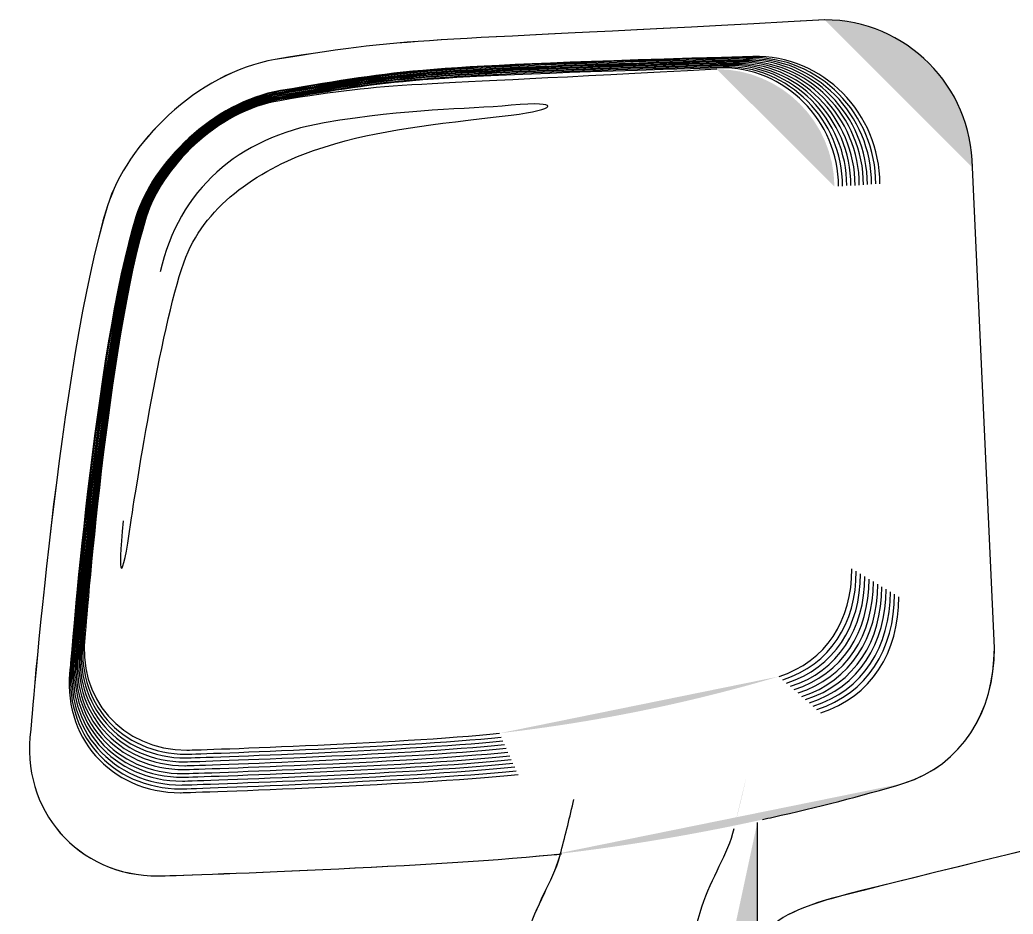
# Model space of a CAD drawing. Header units: millimetres. Extents: x 1111 to 1333, y -447 to -319.
# Drawn here: x 1279.0298 to 1279.2492, y -439.7742 to -439.5766 of the extents above; entities that cross this region are included whole.
import ezdxf

# ---------------------------------------------------------------- set-up
doc = ezdxf.new("R2010")
doc.units = ezdxf.units.MM

# ---------------------------------------------------------------- blocks, each defined once
blk = doc.blocks.new('scanne')
at = {"transparency": 33554559}
h = blk.add_hatch(color=256, dxfattribs=at)
h.paths.add_polyline_path([(-0.2294573833826234, 2.915503331917761), (-0.2343385818205661, 3.021657993269172)], flags=0)
h.paths.add_polyline_path([(-0.2343385818205661, 3.021657993269172, 0.4127623347610602), (-0.2669559358666902, 3.054275347316206)], flags=0)
h.paths.add_polyline_path([(-0.3272638268451828, 2.869793417575692, 0.0433498798719534), (-0.2494839825801591, 2.885577479813491)], flags=0)
h = blk.add_hatch(color=256, dxfattribs=at)
h.paths.add_polyline_path([(-0.2609160230338148, 2.932957037733331), (-0.2647936105774988, 3.017442827515424)], flags=0)
h.paths.add_polyline_path([(-0.2647936105774988, 3.017442827515652, 0.4108879036910854), (-0.2907962564606805, 3.043399854721428)], flags=0)
h.paths.add_polyline_path([(-0.3387414859751061, 2.896644570850639, 0.043911385590661), (-0.2770194160104893, 2.909189707022733)], flags=0)
h = blk.add_hatch(color=256, dxfattribs=at)
h.paths.add_polyline_path([(-0.2870190300066042, 2.875509437802065, 0.0143324579364999), (-0.2842362907101687, 2.887050963080127)], flags=0)
h.paths.add_polyline_path([(-0.2879770222227762, 2.848183850286432, 0.0385059054687926), (-0.2937705942006232, 2.842755227724865)], flags=0)
h.paths.add_polyline_path([(-0.2879770222227762, 2.848183850286204), (-0.2854223763117716, 2.84850318102508), (-0.281818500829786, 2.851103445613488), (-0.281818500829786, 2.876923616788872)], flags=0)
at = {"lineweight": -3}
for points in [[(-0.2294436977792884, 2.915507893785389), (-0.2343248962172311, 3.021662555136799)], [(-0.2818139389621592, 2.851094321878008), (-0.2818139389621592, 2.876914493053391)]]:
    blk.add_lwpolyline(points, dxfattribs=at)
for centre, radius, start, end in [((-0.2670526936988153, 3.021552111701794), 0.0327279838329149, 0.193349970623362, 89.80665002884572), ((-0.3634445054146909, 3.266025596196641), 0.3971491135091298, 282.3727691213011, 286.6772927107375), ((-0.7632368657184543, 2.984406627137786), 0.4526444493725306, 345.4286503299059, 346.9272403984083), ((-0.2951941395047015, 2.950566142306115), 0.0743981635308968, 281.2549514168608, 283.0879650045081)]:
    blk.add_arc(centre, radius, start, end, dxfattribs=at)
for points in [[(-0.2669559358666902, 3.054275347315751), (-0.3558667373165463, 3.049257292846959), (-0.3560035933476229, 3.050853946541565), (-0.3883016166557809, 3.045516561334125)], [(-0.2669422502638099, 3.054279909183378), (-0.3558530517141207, 3.049261854714814), (-0.3559899077451973, 3.050858508409419), (-0.3882879310524458, 3.045521123201752)], [(-0.3882879310524458, 3.045521123201752), (-0.4057142656613451, 3.042555909197517), (-0.4211789971607232, 3.026634990928641), (-0.4253759154437376, 3.013177481217098)], [(-0.3883016166557809, 3.045516561334125), (-0.4057279512646801, 3.042551347329663), (-0.4211926827640582, 3.026630429060787), (-0.4253439823698955, 3.013172919349472)], [(-0.2849707514094462, 3.045402514641637), (-0.3599678563775797, 3.043304055499902), (-0.3600590937319339, 3.042528537991302), (-0.387202206539996, 3.038057907646589)], [(-0.2842636619159293, 3.045685350439043), (-0.3597625723311921, 3.043678128651436), (-0.3598538096855464, 3.042765755111759), (-0.3871793972014075, 3.038249506089641)], [(-0.283561134290494, 3.045931691294526), (-0.3595618501524314, 3.043924469507147), (-0.3596530875067856, 3.042966477290519), (-0.3871611497309004, 3.038495846945578)], [(-0.282803864252628, 3.046173470282838), (-0.3593520042388718, 3.044029392464153), (-0.3594432415927713, 3.043208256278377), (-0.3871337785246851, 3.038646388579536)], [(-0.2583796245933172, 3.017835148137692), (-0.2583796245933172, 3.03288931154384), (-0.2706966673797524, 3.045571303746328), (-0.2857052121091783, 3.045160735653553)], [(-0.2575083078629632, 3.017894452417749), (-0.2575083078629632, 3.033085471854747), (-0.2698253506493984, 3.045858701411361), (-0.2849707514094462, 3.045402514641637)], [(-0.2565731249844703, 3.017949194829951), (-0.2565731249844703, 3.033231451621076), (-0.2689814051252597, 3.046095918531818), (-0.2842636619159293, 3.045685350439043)], [(-0.2556425039736041, 3.018013060977863), (-0.2556425039736041, 3.033386555122888), (-0.268142021468293, 3.046342259387529), (-0.283561134290494, 3.045931691294526)], [(-0.2547483779051163, 3.018072365257921), (-0.2547483779051163, 3.033582715433794), (-0.2672935140765276, 3.046584038375613), (-0.282803864252628, 3.046173470282838)], [(-0.2900663576290299, 3.043641633709739), (-0.361368349761733, 3.041634411922359), (-0.3614595871156325, 3.040904513090481), (-0.3873253769677376, 3.036661976130517)], [(-0.2907962564606805, 3.043399854721883), (-0.3615052057928096, 3.039431029823845), (-0.3616420618229768, 3.040708352779574), (-0.3873253769677376, 3.036420197142433)], [(-0.289354706268341, 3.043906222036412), (-0.3611585038477187, 3.041899000248804), (-0.3612497412011635, 3.041077864063026), (-0.387298005761977, 3.03683532710329)], [(-0.2878720992659964, 3.044389780012352), (-0.3607251264159004, 3.042336939548022), (-0.360861982446977, 3.041607040716144), (-0.3872751964233885, 3.03722764772533)], [(-0.2886019980981018, 3.044193619701218), (-0.3609532198013312, 3.042232016590787), (-0.3610444571547759, 3.04141088040501), (-0.3872751964233885, 3.037031487414196)], [(-0.287137638566719, 3.044672615809759), (-0.3605380898404746, 3.042665394022378), (-0.3606293271948289, 3.041844257836373), (-0.3872250158785846, 3.03746486484556)], [(-0.2857052121091783, 3.045160735653553), (-0.3601548929539149, 3.043107895188995), (-0.3602461303073596, 3.042286759003218), (-0.3872067684076228, 3.037861747335455)], [(-0.2864351109408289, 3.044914394797842), (-0.3603373676617139, 3.042861554333285), (-0.3604286050160681, 3.042040418147507), (-0.3872067684076228, 3.037615406479744)], [(-0.2638812370380492, 3.017502131795708), (-0.2638812370380492, 3.031872015046928), (-0.2757877117321641, 3.044052201802742), (-0.2900663576290299, 3.043641633709739)], [(-0.2629871109686519, 3.017538626737177), (-0.2629871109686519, 3.032045366019473), (-0.2749392043394891, 3.044316790129187), (-0.289354706268341, 3.043906222036412)], [(-0.2620519280906137, 3.017643549694184), (-0.2620519280906137, 3.032195907653431), (-0.2740952588158052, 3.04455856911727), (-0.2886019980981018, 3.044193619701218)], [(-0.2611395545511641, 3.017657235297518), (-0.2611395545511641, 3.032392067964565), (-0.273228503953078, 3.044800348105354), (-0.2878720992659964, 3.044389780012352)], [(-0.2602226191431782, 3.017711977709723), (-0.2602226191431782, 3.032538047730895), (-0.2724028058994463, 3.045037565225584), (-0.287137638566719, 3.044672615809759)], [(-0.2592919981327668, 3.01777128198978), (-0.2592919981327668, 3.032688589365079), (-0.2715178035657573, 3.045324962890616), (-0.2864351109408289, 3.044914394797842)], [(-0.3871337785246851, 3.038646388579536), (-0.4020967045764792, 3.036137361345254), (-0.4154629769338954, 3.022497376925684), (-0.4190668524163357, 3.010773376939823)], [(-0.3871611497309004, 3.038495846945578), (-0.4020328384287949, 3.035986819711069), (-0.4153078734327665, 3.022392453968677), (-0.4189117489147521, 3.010759691336717)], [(-0.3871793972014075, 3.038249506089641), (-0.4019598485454026, 3.035786097532309), (-0.4150980275182974, 3.022282969143816), (-0.4186562843235607, 3.010741443865754)], [(-0.387202206539996, 3.038057907646589), (-0.4018914205300917, 3.035640117766206), (-0.4149383621486323, 3.022228226731385), (-0.4184966189538955, 3.01077793880745)], [(-0.3872067684076228, 3.037861747335455), (-0.4018047450442737, 3.035443957455072), (-0.4147604493089148, 3.022077685097428), (-0.4182730874365462, 3.010718634527393)], [(-0.3872067684076228, 3.037615406479744), (-0.4017135076899195, 3.035243235276311), (-0.414532355923484, 3.022013818949743), (-0.4180449940520248, 3.010700387056658)], [(-0.3872250158785846, 3.03746486484556), (-0.4016405178069818, 3.035092693642127), (-0.4143681286866468, 3.021954514669687), (-0.4178807668142781, 3.0107323201305)], [(-0.3872751964233885, 3.03722764772533), (-0.4015538423202543, 3.034901095198847), (-0.4142358345236517, 3.021854153580306), (-0.4176572352978383, 3.010723196395247)], [(-0.3872751964233885, 3.037031487414196), (-0.4015082236435319, 3.03475055356489), (-0.4140533598149432, 3.021703611946351), (-0.4174291419124075, 3.010709510791912)], [(-0.387298005761977, 3.03683532710329), (-0.4013941769510439, 3.034554393253756), (-0.4138480757685557, 3.021644307666065), (-0.4172238578660199, 3.010695825188804)], [(-0.3873253769677376, 3.036661976130517), (-0.4013303108033597, 3.034381042281212), (-0.4136473535897949, 3.021516575370469), (-0.4170231356872592, 3.010704948924511)], [(-0.3873253769677376, 3.036420197142433), (-0.4012390734494602, 3.034184881970077), (-0.4135104975587183, 3.021457271090412), (-0.4167950423018283, 3.010691263321177)], [(-0.3362187731379436, 3.035398338777895), (-0.3466198314911253, 3.034440346561268), (-0.3584350688313407, 3.034714058623194), (-0.3775036758122496, 3.031520751233983)], [(-0.3362187731379436, 3.033208642282716), (-0.3260914268469151, 3.034440346561268), (-0.3247684852137809, 3.036447568348876), (-0.3362187731379436, 3.035398338777895)], [(-0.3775036758122496, 3.026183366026543), (-0.3649585396403836, 3.030106572247404), (-0.3542837692255034, 3.031064564464031), (-0.3362187731379436, 3.033208642282716)], [(-0.3775036758122496, 3.031520751233983), (-0.3966179014703357, 3.028281825167824), (-0.4095736057349768, 3.016649062535861), (-0.4137249053408141, 2.998629685125706)], [(-0.4075663839478239, 3.003009078116518), (-0.4024570921249051, 3.014504984717405), (-0.3901856680151923, 3.022214541128505), (-0.3775036758122496, 3.026183366026543)], [(-0.4253439823698955, 3.013172919349472), (-0.4359731341080533, 2.979232623670212), (-0.442314130209752, 2.897438335830429), (-0.442314130209752, 2.897438335830429)], [(-0.4253759154437376, 3.013177481217098), (-0.4359594485047183, 2.97923718553784), (-0.442300444606417, 2.897442897698056), (-0.442300444606417, 2.897442897698056)], [(-0.4190668524163357, 3.010773376939823), (-0.4281905878140151, 2.981623042344381), (-0.4335735916986323, 2.911279042428532), (-0.4335735916986323, 2.911279042428532)], [(-0.4189117489147521, 3.010759691336717), (-0.4279442469576225, 2.981837450126249), (-0.4332816321659721, 2.911949636980352), (-0.4332816321659721, 2.911949636980352)], [(-0.4186562843235607, 3.010741443865754), (-0.4275519263358092, 2.982001677363314), (-0.4329805488971488, 2.912615669664546), (-0.4329805488971488, 2.912615669664546)], [(-0.4184966189538955, 3.01077793880745), (-0.4274378796437759, 2.982220647013036), (-0.4326840274973165, 2.913290826083766), (-0.4326840274973165, 2.913290826083766)], [(-0.4182730874365462, 3.010718634527393), (-0.4271231107725271, 2.982389436117728), (-0.4323692586265225, 2.91391580195841), (-0.4323692586265225, 2.91391580195841)], [(-0.4180449940520248, 3.010700387056658), (-0.4267581613564744, 2.98255366335502), (-0.4320955465643693, 2.914581834642376), (-0.4320955465643693, 2.914581834642376)], [(-0.4178807668142781, 3.0107323201305), (-0.426502696765283, 2.982768071136661), (-0.4317944632960007, 2.915252429194424), (-0.4317944632960007, 2.915252429194424)], [(-0.4176572352978383, 3.010723196395247), (-0.4263247839255655, 2.982941422109433), (-0.4314796944247519, 2.915927585613644), (-0.4314796944247519, 2.915927585613644)], [(-0.4174291419124075, 3.010709510791912), (-0.4260054531857805, 2.983110211214125), (-0.4312059823630534, 2.916598180165465), (-0.4312059823630534, 2.916598180165465)], [(-0.4172238578660199, 3.010695825188804), (-0.4257089317859482, 2.983279000319043), (-0.4309094609623117, 2.917268774717058), (-0.4309094609623117, 2.917268774717058)], [(-0.4170231356872592, 3.010704948924511), (-0.4254169722528332, 2.9835162174395), (-0.4306175014301062, 2.91796217860724), (-0.4306175014301062, 2.91796217860724)], [(-0.4167950423018283, 3.010691263321177), (-0.4252801162217566, 2.983730625221368), (-0.4302981706903211, 2.918587154482111), (-0.4302981706903211, 2.918587154482111)], [(-0.4202027574735894, 2.943202992584929), (-0.4186973411326563, 2.953284720199462), (-0.4126300570931108, 2.991513171515407), (-0.4075663839478239, 3.003009078116518)], [(-0.4218906485223215, 2.943567942000754), (-0.4232135901545462, 2.930292906997237), (-0.4221643605835653, 2.929106821395635), (-0.4202027574735894, 2.943202992584929)], [(-0.2770194160104893, 2.909189707022733), (-0.2666639763340299, 2.912474251765615), (-0.2609160230338148, 2.921597987163295), (-0.2609160230338148, 2.932957037733331)], [(-0.276152661147762, 2.908473493793735), (-0.2657972214713027, 2.911758038537072), (-0.2599580308167333, 2.920973011288651), (-0.2599580308167333, 2.932423299212587)], [(-0.275349772432719, 2.907734471226604), (-0.264857476725183, 2.911064634646891), (-0.2590182860706136, 2.920325226075192), (-0.2590182860706136, 2.931866751353254)], [(-0.2744602082314032, 2.907018257997833), (-0.2639679125243219, 2.91034842141812), (-0.2580831031925754, 2.919700250200776), (-0.2580831031925754, 2.931287394155788)], [(-0.2736846907225754, 2.906302044769063), (-0.2630555389844176, 2.90963220818935), (-0.2571251109754939, 2.919029655648955), (-0.2571251109754939, 2.930708036957867)], [(-0.2728133739922214, 2.905535650995716), (-0.2621386035768864, 2.908911433092953), (-0.2561625568916952, 2.918400117906458), (-0.2561625568916952, 2.930169736569268)], [(-0.2719739903352547, 2.904773819089996), (-0.2612536012431974, 2.908195219864182), (-0.2552319358812838, 2.917729523354637), (-0.2552319358812838, 2.929590379371802)], [(-0.2711528541501593, 2.904107786406029), (-0.2602956090265707, 2.907483568503266), (-0.2543195623409247, 2.91710910934762), (-0.2543195623409247, 2.929015584041509)], [(-0.2703271560965277, 2.903391573177486), (-0.2594242922962167, 2.906812973951447), (-0.2533570082562164, 2.916484133472977), (-0.2533570082562164, 2.928481845520991)], [(-0.2694832105719342, 2.902625179403912), (-0.2585347280944461, 2.906092198855049), (-0.2524218253781782, 2.915808977053529), (-0.2524218253781782, 2.927897926455444)], [(-0.2686438269154223, 2.901913528042996), (-0.2576497257616666, 2.905380547493905), (-0.2514912043677668, 2.915188563046513), (-0.2514912043677668, 2.927368749802326)], [(-0.2677953195236569, 2.901151696137276), (-0.2567099810155469, 2.904664334265362), (-0.2505514596216471, 2.914517968494692), (-0.2505514596216471, 2.926789392604632)], [(-0.4302981706903211, 2.918587154482111), (-0.4322141551244841, 2.904445364615866), (-0.4221780461864455, 2.892903839337805), (-0.4078081629352255, 2.892903839337805)], [(-0.4314796944247519, 2.915927585613644), (-0.4334869162123596, 2.901329608977675), (-0.4230858578591779, 2.88946875296051), (-0.4083054065147281, 2.88946875296051)], [(-0.4312059823630534, 2.916598180165465), (-0.4331675854734841, 2.902137059560345), (-0.422857764473747, 2.89032182222013), (-0.4082141691608286, 2.89032182222013)], [(-0.4309094609623117, 2.917268774717058), (-0.4328710640727423, 2.902898891465838), (-0.4226068617506371, 2.891174891479977), (-0.4080545037916182, 2.891174891479977)], [(-0.4306175014301062, 2.91796217860724), (-0.4325334858629049, 2.90363791403297), (-0.4224061395718764, 2.892005151401235), (-0.4079450189663021, 2.892005151401235)], [(-0.4323692586265225, 2.91391580195841), (-0.4344220990903978, 2.899089731937465), (-0.42379294735224, 2.886909545181424), (-0.4086931652689146, 2.886909545181424)], [(-0.4320955465643693, 2.914581834642376), (-0.4341027683515222, 2.899847001975331), (-0.4235648539677186, 2.887712433896467), (-0.4085563092382927, 2.887712433896467)], [(-0.4317944632960007, 2.915252429194424), (-0.4338016850831537, 2.900608833881278), (-0.4233093893756177, 2.888611121833264), (-0.4084377006781779, 2.888611121833264)], [(-0.2494839825801591, 2.885577479813491), (-0.2366651343465946, 2.889683160742379), (-0.2294573833826234, 2.901270304697392), (-0.2294573833826234, 2.915503331917761)], [(-0.2494702969772788, 2.885582041681118), (-0.2366514487437143, 2.889687722610233), (-0.2294436977792884, 2.901274866565017), (-0.2294436977792884, 2.915507893785389)], [(-0.4332816321659721, 2.911949636980352), (-0.4353344726298474, 2.896758617543355), (-0.4245228461838906, 2.884350337402565), (-0.4091037333621444, 2.884350337402565)], [(-0.4329805488971488, 2.912615669664546), (-0.4350333893623884, 2.897515887581221), (-0.4242673815926992, 2.885198844794331), (-0.4089395061243977, 2.885198844794331)], [(-0.4326840274973165, 2.913290826083766), (-0.4347368679616466, 2.898327900031517), (-0.4240620975463117, 2.886056475921805), (-0.4088254594323644, 2.886056475921805)], [(-0.4335735916986323, 2.911279042428532), (-0.4356720508396848, 2.895996785637635), (-0.4247235683626514, 2.883497268142718), (-0.4092132181865509, 2.883497268142718)], [(-0.442300444606417, 2.897442897698056), (-0.4447182344867997, 2.879651613672649), (-0.4319450049299576, 2.865099255713403), (-0.4141537209050057, 2.865099255713403)], [(-0.442314130209752, 2.897438335830429), (-0.4446863014125029, 2.879647051805022), (-0.4319586905332926, 2.865094693845776), (-0.4141217878307089, 2.865094693845776)], [(-0.4078081629352255, 2.892903839337805), (-0.4078081629352255, 2.892903839337805), (-0.3610946377000346, 2.894318018324384), (-0.3387414859751061, 2.896644570850866)], [(-0.4082141691608286, 2.89032182222013), (-0.4082141691608286, 2.89032182222013), (-0.3604514143542019, 2.891781619883886), (-0.3376420758602308, 2.894153791087319)], [(-0.4080545037916182, 2.891174891479977), (-0.4080545037916182, 2.891174891479977), (-0.3607023170773118, 2.892634689143505), (-0.3380298346144173, 2.894961241669989)], [(-0.4079450189663021, 2.892005151401235), (-0.4079450189663021, 2.892005151401235), (-0.3608665443146037, 2.893464949064764), (-0.3383765365595082, 2.89579150159102)], [(-0.1205747251472076, 2.894199409764268), (-0.1378642037259397, 2.891371051791111), (-0.2573851374352216, 2.862585666611494), (-0.2667369662169676, 2.859757308638108)], [(-0.1205564776762458, 2.894213095367376), (-0.1378459562549779, 2.891384737394219), (-0.2573668899642598, 2.862599352214601), (-0.2667187187469153, 2.859725375564266)], [(-0.4084377006781779, 2.888611121833264), (-0.4084377006781779, 2.888611121833264), (-0.3600362843933453, 2.890070919496793), (-0.3369076151609533, 2.892488709377175)], [(-0.4083054065147281, 2.88946875296051), (-0.4083054065147281, 2.88946875296051), (-0.3602233209696806, 2.890928550624266), (-0.3372771264441781, 2.893346340504649)], [(-0.4088254594323644, 2.886056475921805), (-0.4088254594323644, 2.886056475921805), (-0.3594204322546375, 2.887561892262283), (-0.3357899575742067, 2.890025300819843)], [(-0.4086931652689146, 2.886909545181424), (-0.4086931652689146, 2.886909545181424), (-0.3596530875067856, 2.88841496152213), (-0.3361594688578862, 2.890832751402513)], [(-0.4085563092382927, 2.887712433896467), (-0.4085563092382927, 2.887712433896467), (-0.3598355622145846, 2.889217850237173), (-0.3365244182734841, 2.891635640117556)], [(-0.4092132181865509, 2.883497268142718), (-0.4092132181865509, 2.883497268142718), (-0.3588045801150201, 2.885048303160374), (-0.3346722999883696, 2.887557330394884)], [(-0.4091037333621444, 2.884350337402565), (-0.4091037333621444, 2.884350337402565), (-0.3590144260294892, 2.885901372419994), (-0.3350646206101828, 2.888364780977553)], [(-0.4089395061243977, 2.885198844794331), (-0.4089395061243977, 2.885198844794331), (-0.35921514820825, 2.886749879812214), (-0.3354021988200202, 2.889213288369319)], [(-0.2869825350646806, 2.875513999669919), (-0.2883967140512595, 2.869811665046199), (-0.2920005895332451, 2.864793610577634), (-0.2941446673514747, 2.858224521091187)], [(-0.2870190300061495, 2.875509437802065), (-0.2883875903160061, 2.8698071031788), (-0.2919914657975369, 2.864789048709781), (-0.2941355436162212, 2.858219959223788)], [(-0.3322818813142021, 2.853252085299573), (-0.330137803495063, 2.859729937432121), (-0.3265795466902546, 2.864793610577634), (-0.3251197490264985, 2.870541563878076)], [(-0.3322681957108671, 2.853238399696465), (-0.3301241178926375, 2.859716251829013), (-0.3265658610873743, 2.864779924974527), (-0.3251516821007954, 2.870527878275197)], [(-0.3272501412418478, 2.869797979443319), (-0.3264746237334748, 2.869843598120269), (-0.3257447249018242, 2.869889216797219), (-0.3250604447468959, 2.869980454151118)], [(-0.4141537209050057, 2.865099255713403), (-0.4141537209050057, 2.865099255713403), (-0.3553512462669914, 2.866924002792984), (-0.3272501412418478, 2.869797979443319)], [(-0.4141217878307089, 2.865094693845776), (-0.4141217878307089, 2.865094693845776), (-0.3553193131931493, 2.866919440925357), (-0.3272638268451828, 2.869793417575465)], [(-0.098180516614093, 2.869036147537599), (-0.112915349280911, 2.867576349873843), (-0.2562492323775132, 2.843626544455219), (-0.2562492323775132, 2.843626544455219)], [(-0.2667369662169676, 2.859757308638108), (-0.2762256510306997, 2.856792094634101), (-0.2790083903275899, 2.854648016815417), (-0.2840720634728768, 2.848215783360046)], [(-0.2667187187469153, 2.859725375564266), (-0.2762074035597379, 2.856805780236982), (-0.2790357615333505, 2.854661702418752), (-0.2840538160023698, 2.848183850286204)], [(-0.2941446673514747, 2.858224521091187), (-0.296288745170159, 2.851746668959094), (-0.2989346284355179, 2.838654108663377), (-0.2991171031433168, 2.831491976376355)], [(-0.2941355436162212, 2.858219959223788), (-0.2962796214353602, 2.851787725768417), (-0.2991079794080633, 2.838102122671898), (-0.2991079794080633, 2.83084875303075)]]:
    blk.add_open_spline(points, degree=3, dxfattribs=at)

msp = doc.modelspace()

# ---------------------------------------------------------------- block references
msp.add_blockref('scanne', (1279.474531254918, -442.6308947301144))

doc.saveas('drawing.dxf')
